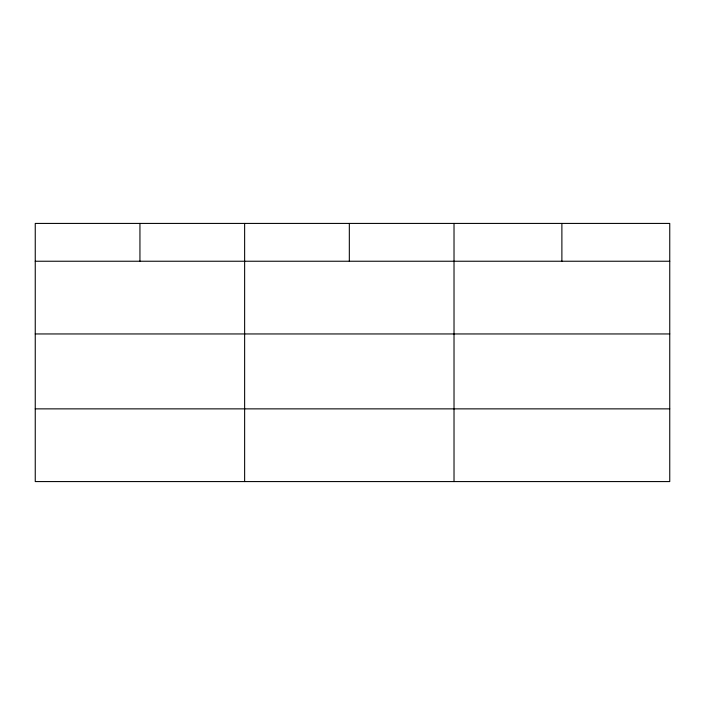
<?xml version="1.0" encoding="UTF-8"?>
<svg xmlns="http://www.w3.org/2000/svg" width="705" height="705" viewBox="0 0 705 705"><rect width="100%" height="100%" fill="white"/><g stroke="black" fill="none" stroke-linecap="round" stroke-linejoin="round"><path stroke-width="1.06" d="M669.75 333.95L669.75 223.423L35.25 223.423L35.25 481.577L669.75 481.577L669.75 333.95L35.25 333.95M35.25 261.238L669.75 261.238M35.25 408.865L669.75 408.865M561.885 223.423L561.885 261.238M454.02 223.423L454.02 481.577M349.327 223.423L349.327 261.238M244.635 223.423L244.635 481.577M139.942 223.423L139.942 261.238"/></g></svg>
